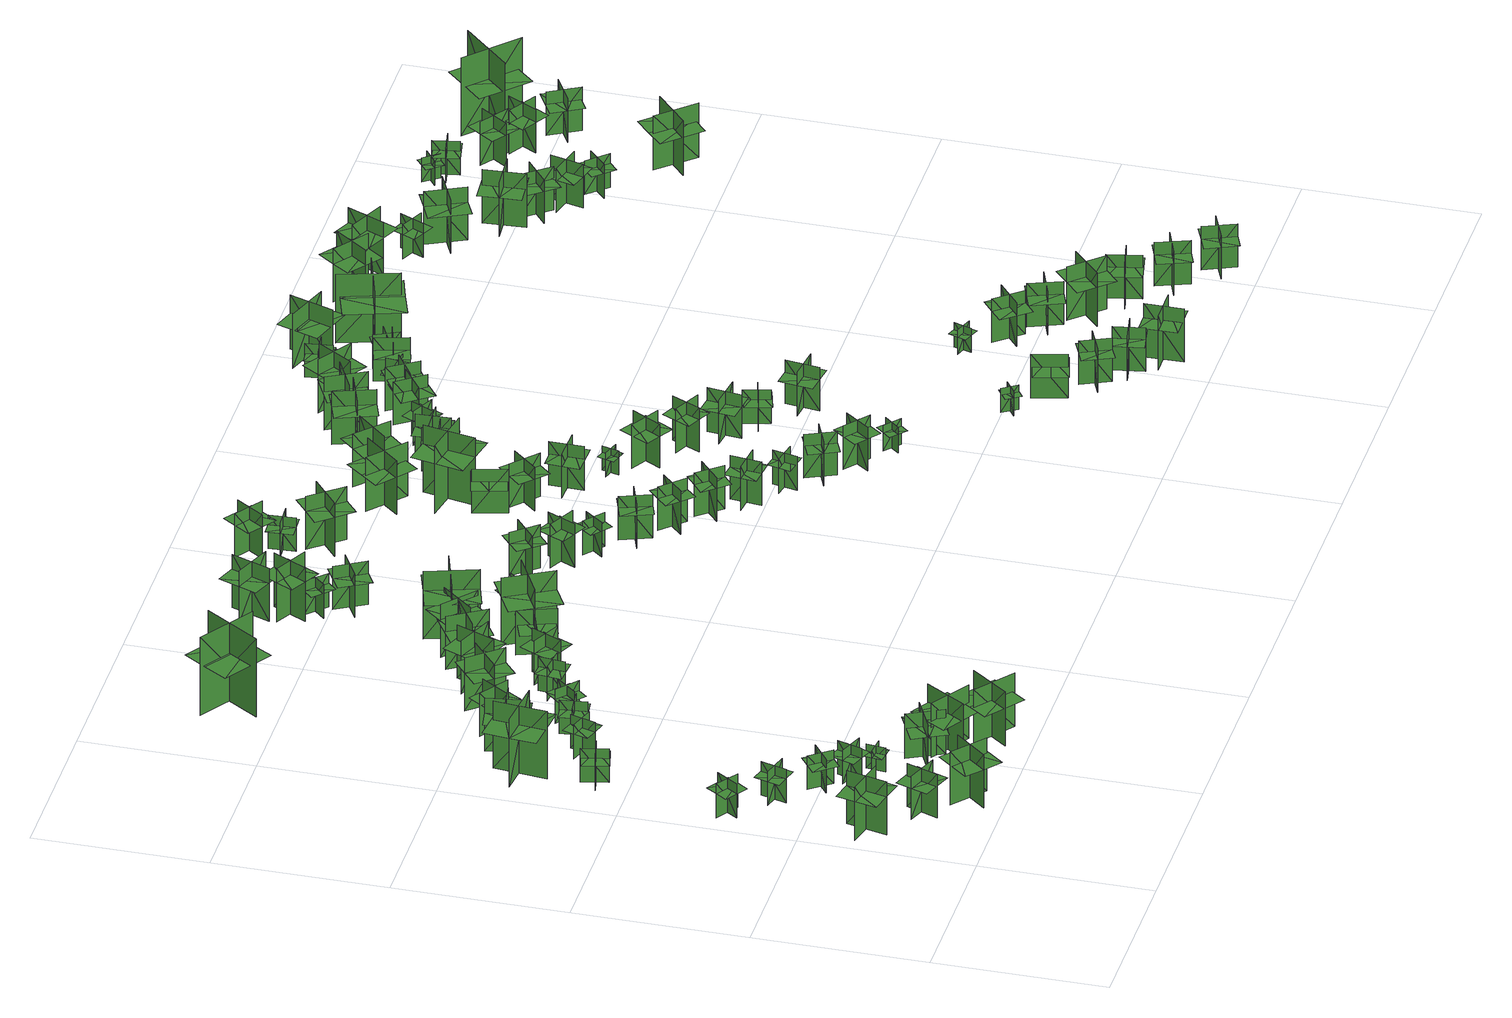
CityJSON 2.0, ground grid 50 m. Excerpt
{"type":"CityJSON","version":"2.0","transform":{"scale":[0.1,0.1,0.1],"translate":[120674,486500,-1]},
"CityObjects":{
"tree1":{"type":"SolitaryVegetationObject","geometry":[{"type":"MultiSurface","lod":"1","boundaries":[[[0,1,2]],[[0,2,3]],[[4,5,6]],[[4,6,7]],[[8,9,10]],[[8,10,11]],[[8,11,12]],[[8,12,13]]]}]},
"tree2":{"type":"SolitaryVegetationObject","geometry":[{"type":"MultiSurface","lod":"1","boundaries":[[[14,15,16]],[[14,16,17]],[[18,19,20]],[[18,20,21]],[[22,23,24]],[[22,24,25]],[[22,25,26]],[[22,26,27]]]}]},
"tree3":{"type":"SolitaryVegetationObject","geometry":[{"type":"MultiSurface","lod":"1","boundaries":[[[28,29,30]],[[28,30,31]],[[32,33,34]],[[32,34,35]],[[36,37,38]],[[36,38,39]],[[36,39,40]],[[36,40,41]]]}]},
"tree4":{"type":"SolitaryVegetationObject","geometry":[{"type":"MultiSurface","lod":"1","boundaries":[[[42,43,44]],[[42,44,45]],[[46,47,48]],[[46,48,49]],[[50,51,52]],[[50,52,53]],[[50,53,54]],[[50,54,55]]]}]},
"tree5":{"type":"SolitaryVegetationObject","geometry":[{"type":"MultiSurface","lod":"1","boundaries":[[[56,57,58]],[[56,58,59]],[[60,61,62]],[[60,62,63]],[[64,65,66]],[[64,66,67]],[[64,67,68]],[[64,68,69]]]}]},
"tree6":{"type":"SolitaryVegetationObject","geometry":[{"type":"MultiSurface","lod":"1","boundaries":[[[70,71,72]],[[70,72,73]],[[74,75,76]],[[74,76,77]],[[78,79,80]],[[78,80,81]],[[78,81,82]],[[78,82,83]]]}]},
"tree7":{"type":"SolitaryVegetationObject","geometry":[{"type":"MultiSurface","lod":"1","boundaries":[[[84,85,86]],[[84,86,87]],[[88,89,90]],[[88,90,91]],[[92,93,94]],[[92,94,95]],[[92,95,96]],[[92,96,97]]]}]},
"tree8":{"type":"SolitaryVegetationObject","geometry":[{"type":"MultiSurface","lod":"1","boundaries":[[[98,99,100]],[[98,100,101]],[[102,103,104]],[[102,104,105]],[[106,107,108]],[[106,108,109]],[[106,109,110]],[[106,110,111]]]}]},
"tree9":{"type":"SolitaryVegetationObject","geometry":[{"type":"MultiSurface","lod":"1","boundaries":[[[112,113,114]],[[112,114,115]],[[116,117,118]],[[116,118,119]],[[120,121,122]],[[120,122,123]],[[120,123,124]],[[120,124,125]]]}]},
"tree10":{"type":"SolitaryVegetationObject","geometry":[{"type":"MultiSurface","lod":"1","boundaries":[[[126,127,128]],[[126,128,129]],[[130,131,132]],[[130,132,133]],[[134,135,136]],[[134,136,137]],[[134,137,138]],[[134,138,139]]]}]},
"tree11":{"type":"SolitaryVegetationObject","geometry":[{"type":"MultiSurface","lod":"1","boundaries":[[[140,141,142]],[[140,142,143]],[[144,145,146]],[[144,146,147]],[[148,149,150]],[[148,150,151]],[[148,151,152]],[[148,152,153]]]}]},
"tree12":{"type":"SolitaryVegetationObject","geometry":[{"type":"MultiSurface","lod":"1","boundaries":[[[154,155,156]],[[154,156,157]],[[158,159,160]],[[158,160,161]],[[162,163,164]],[[162,164,165]],[[162,165,166]],[[162,166,167]]]}]},
"tree13":{"type":"SolitaryVegetationObject","geometry":[{"type":"MultiSurface","lod":"1","boundaries":[[[168,169,170]],[[168,170,171]],[[172,173,174]],[[172,174,175]],[[176,177,178]],[[176,178,179]],[[176,179,180]],[[176,180,181]]]}]},
"tree14":{"type":"SolitaryVegetationObject","geometry":[{"type":"MultiSurface","lod":"1","boundaries":[[[182,183,184]],[[182,184,185]],[[186,187,188]],[[186,188,189]],[[190,191,192]],[[190,192,193]],[[190,193,194]],[[190,194,195]]]}]},
"tree15":{"type":"SolitaryVegetationObject","geometry":[{"type":"MultiSurface","lod":"1","boundaries":[[[196,197,198]],[[196,198,199]],[[200,201,202]],[[200,202,203]],[[204,205,206]],[[204,206,207]],[[204,207,208]],[[204,208,209]]]}]},
"tree16":{"type":"SolitaryVegetationObject","geometry":[{"type":"MultiSurface","lod":"1","boundaries":[[[210,211,212]],[[210,212,213]],[[214,215,216]],[[214,216,217]],[[218,219,220]],[[218,220,221]],[[218,221,222]],[[218,222,223]]]}]},
"tree17":{"type":"SolitaryVegetationObject","geometry":[{"type":"MultiSurface","lod":"1","boundaries":[[[224,225,226]],[[224,226,227]],[[228,229,230]],[[228,230,231]],[[232,233,234]],[[232,234,235]],[[232,235,236]],[[232,236,237]]]}]},
"tree18":{"type":"SolitaryVegetationObject","geometry":[{"type":"MultiSurface","lod":"1","boundaries":[[[238,239,240]],[[238,240,241]],[[242,243,244]],[[242,244,245]],[[246,247,248]],[[246,248,249]],[[246,249,250]],[[246,250,251]]]}]},
"tree19":{"type":"SolitaryVegetationObject","geometry":[{"type":"MultiSurface","lod":"1","boundaries":[[[252,253,254]],[[252,254,255]],[[256,257,258]],[[256,258,259]],[[260,261,262]],[[260,262,263]],[[260,263,264]],[[260,264,265]]]}]},
"tree20":{"type":"SolitaryVegetationObject","geometry":[{"type":"MultiSurface","lod":"1","boundaries":[[[266,267,268]],[[266,268,269]],[[270,271,272]],[[270,272,273]],[[274,275,276]],[[274,276,277]],[[274,278,279]],[[274,279,275]]]}]},
"tree21":{"type":"SolitaryVegetationObject","geometry":[{"type":"MultiSurface","lod":"1","boundaries":[[[280,281,282]],[[280,282,283]],[[284,285,286]],[[284,286,287]],[[288,289,290]],[[288,290,291]],[[288,291,292]],[[288,292,293]]]}]},
"tree22":{"type":"SolitaryVegetationObject","geometry":[{"type":"MultiSurface","lod":"1","boundaries":[[[294,295,296]],[[294,296,297]],[[298,299,300]],[[298,300,301]],[[302,303,304]],[[302,304,305]],[[302,305,306]],[[302,306,307]]]}]},
"tree23":{"type":"SolitaryVegetationObject","geometry":[{"type":"MultiSurface","lod":"1","boundaries":[[[308,309,310]],[[308,310,311]],[[312,313,314]],[[312,314,315]],[[316,317,318]],[[316,318,319]],[[316,319,320]],[[316,320,321]]]}]},
"tree24":{"type":"SolitaryVegetationObject","geometry":[{"type":"MultiSurface","lod":"1","boundaries":[[[322,323,324]],[[322,324,325]],[[326,327,328]],[[326,328,329]],[[330,331,332]],[[330,332,333]],[[330,333,334]],[[330,334,335]]]}]},
"tree25":{"type":"SolitaryVegetationObject","geometry":[{"type":"MultiSurface","lod":"1","boundaries":[[[336,337,338]],[[336,338,339]],[[340,341,342]],[[340,342,343]],[[344,345,346]],[[344,346,347]],[[344,347,348]],[[344,348,349]]]}]},
"tree26":{"type":"SolitaryVegetationObject","geometry":[{"type":"MultiSurface","lod":"1","boundaries":[[[350,351,352]],[[350,352,353]],[[354,355,356]],[[354,356,357]],[[358,359,360]],[[358,360,361]],[[358,361,362]],[[358,362,363]]]}]},
"tree27":{"type":"SolitaryVegetationObject","geometry":[{"type":"MultiSurface","lod":"1","boundaries":[[[364,365,366]],[[364,366,367]],[[368,369,370]],[[368,370,371]],[[372,373,374]],[[372,374,375]],[[372,375,376]],[[372,376,377]]]}]},
"tree28":{"type":"SolitaryVegetationObject","geometry":[{"type":"MultiSurface","lod":"1","boundaries":[[[378,379,380]],[[378,380,381]],[[382,383,384]],[[382,384,385]],[[386,387,388]],[[386,388,389]],[[386,389,390]],[[386,390,391]]]}]},
"tree29":{"type":"SolitaryVegetationObject","geometry":[{"type":"MultiSurface","lod":"1","boundaries":[[[392,393,394]],[[392,394,395]],[[396,397,398]],[[396,398,399]],[[400,401,402]],[[400,402,403]],[[400,403,404]],[[400,404,405]]]}]},
"tree30":{"type":"SolitaryVegetationObject","geometry":[{"type":"MultiSurface","lod":"1","boundaries":[[[406,407,408]],[[406,408,409]],[[410,411,412]],[[410,412,413]],[[414,415,416]],[[414,416,417]],[[414,417,418]],[[414,418,419]]]}]},
"tree31":{"type":"SolitaryVegetationObject","geometry":[{"type":"MultiSurface","lod":"1","boundaries":[[[420,421,422]],[[420,422,423]],[[424,425,426]],[[424,426,427]],[[428,429,430]],[[428,430,431]],[[428,431,432]],[[428,432,433]]]}]},
"tree32":{"type":"SolitaryVegetationObject","geometry":[{"type":"MultiSurface","lod":"1","boundaries":[[[434,435,436]],[[434,436,437]],[[438,439,440]],[[438,440,441]],[[442,443,444]],[[442,444,445]],[[442,445,446]],[[442,446,447]]]}]},
"tree33":{"type":"SolitaryVegetationObject","geometry":[{"type":"MultiSurface","lod":"1","boundaries":[[[448,449,450]],[[448,450,451]],[[452,453,454]],[[452,454,455]],[[456,457,458]],[[456,458,459]],[[456,459,460]],[[456,460,461]]]}]},
"tree34":{"type":"SolitaryVegetationObject","geometry":[{"type":"MultiSurface","lod":"1","boundaries":[[[462,463,464]],[[462,464,465]],[[466,467,468]],[[466,468,469]],[[470,471,472]],[[470,472,473]],[[470,473,474]],[[470,474,475]]]}]},
"tree35":{"type":"SolitaryVegetationObject","geometry":[{"type":"MultiSurface","lod":"1","boundaries":[[[476,477,478]],[[476,478,479]],[[480,481,482]],[[480,482,483]],[[484,485,486]],[[484,486,487]],[[484,487,488]],[[484,488,489]]]}]},
"tree36":{"type":"SolitaryVegetationObject","geometry":[{"type":"MultiSurface","lod":"1","boundaries":[[[490,491,492]],[[490,492,493]],[[494,495,496]],[[494,496,497]],[[498,499,500]],[[498,500,501]],[[498,501,502]],[[498,502,503]]]}]},
"tree37":{"type":"SolitaryVegetationObject","geometry":[{"type":"MultiSurface","lod":"1","boundaries":[[[504,505,506]],[[504,506,507]],[[508,509,510]],[[508,510,511]],[[512,513,514]],[[512,514,515]],[[512,515,516]],[[512,516,517]]]}]},
"tree38":{"type":"SolitaryVegetationObject","geometry":[{"type":"MultiSurface","lod":"1","boundaries":[[[518,519,520]],[[518,520,521]],[[522,523,524]],[[522,524,525]],[[526,527,528]],[[526,528,529]],[[526,529,530]],[[526,530,531]]]}]},
"tree39":{"type":"SolitaryVegetationObject","geometry":[{"type":"MultiSurface","lod":"1","boundaries":[[[532,533,534]],[[532,534,535]],[[536,537,538]],[[536,538,539]],[[540,541,542]],[[540,542,543]],[[540,543,544]],[[540,544,545]]]}]},
"tree40":{"type":"SolitaryVegetationObject","geometry":[{"type":"MultiSurface","lod":"1","boundaries":[[[546,547,548]],[[546,548,549]],[[550,551,552]],[[550,552,553]],[[554,555,556]],[[554,556,557]],[[554,557,558]],[[554,558,559]]]}]},
"tree41":{"type":"SolitaryVegetationObject","geometry":[{"type":"MultiSurface","lod":"1","boundaries":[[[560,561,562]],[[560,562,563]],[[564,565,566]],[[564,566,567]],[[568,569,570]],[[568,570,571]],[[568,571,572]],[[568,572,573]]]}]},
"tree42":{"type":"SolitaryVegetationObject","geometry":[{"type":"MultiSurface","lod":"1","boundaries":[[[574,575,576]],[[574,576,577]],[[578,579,580]],[[578,580,581]],[[582,583,584]],[[582,584,585]],[[582,585,586]],[[582,586,587]]]}]},
"tree43":{"type":"SolitaryVegetationObject","geometry":[{"type":"MultiSurface","lod":"1","boundaries":[[[588,589,590]],[[588,590,591]],[[592,593,594]],[[592,594,595]],[[596,597,598]],[[596,598,599]],[[596,599,600]],[[596,600,601]]]}]},
"tree44":{"type":"SolitaryVegetationObject","geometry":[{"type":"MultiSurface","lod":"1","boundaries":[[[602,603,604]],[[602,604,605]],[[606,607,608]],[[606,608,609]],[[610,611,612]],[[610,612,613]],[[610,613,614]],[[610,614,615]]]}]},
"tree45":{"type":"SolitaryVegetationObject","geometry":[{"type":"MultiSurface","lod":"1","boundaries":[[[616,617,618]],[[616,618,619]],[[620,621,622]],[[620,622,623]],[[624,625,626]],[[624,626,627]],[[624,627,628]],[[624,628,629]]]}]},
"tree46":{"type":"SolitaryVegetationObject","geometry":[{"type":"MultiSurface","lod":"1","boundaries":[[[630,631,632]],[[630,632,633]],[[634,635,636]],[[634,636,637]],[[638,639,640]],[[638,640,641]],[[638,641,642]],[[638,642,643]]]}]},
"tree47":{"type":"SolitaryVegetationObject","geometry":[{"type":"MultiSurface","lod":"1","boundaries":[[[644,645,646]],[[644,646,647]],[[648,649,650]],[[648,650,651]],[[652,653,654]],[[652,654,655]],[[652,655,656]],[[652,656,657]]]}]},
"tree48":{"type":"SolitaryVegetationObject","geometry":[{"type":"MultiSurface","lod":"1","boundaries":[[[658,659,660]],[[658,660,661]],[[662,663,664]],[[662,664,665]],[[666,667,668]],[[666,668,669]],[[666,669,670]],[[666,670,671]]]}]},
"tree49":{"type":"SolitaryVegetationObject","geometry":[{"type":"MultiSurface","lod":"1","boundaries":[[[672,673,674]],[[672,674,675]],[[676,677,678]],[[676,678,679]],[[680,681,682]],[[680,682,683]],[[680,683,684]],[[680,684,685]]]}]},
"tree50":{"type":"SolitaryVegetationObject","geometry":[{"type":"MultiSurface","lod":"1","boundaries":[[[686,687,688]],[[686,688,689]],[[690,691,692]],[[690,692,693]],[[694,695,696]],[[694,696,697]],[[694,697,698]],[[694,698,699]]]}]},
"tree51":{"type":"SolitaryVegetationObject","geometry":[{"type":"MultiSurface","lod":"1","boundaries":[[[700,701,702]],[[700,702,703]],[[704,705,706]],[[704,706,707]],[[708,709,710]],[[708,710,711]],[[708,711,712]],[[708,712,713]]]}]},
"tree52":{"type":"SolitaryVegetationObject","geometry":[{"type":"MultiSurface","lod":"1","boundaries":[[[714,715,716]],[[714,716,717]],[[718,719,720]],[[718,720,721]],[[722,723,724]],[[722,724,725]],[[722,725,726]],[[722,726,727]]]}]},
"tree53":{"type":"SolitaryVegetationObject","geometry":[{"type":"MultiSurface","lod":"1","boundaries":[[[728,729,730]],[[728,730,731]],[[732,733,734]],[[732,734,735]],[[736,737,738]],[[736,738,739]],[[736,739,740]],[[736,740,741]]]}]},
"tree54":{"type":"SolitaryVegetationObject","geometry":[{"type":"MultiSurface","lod":"1","boundaries":[[[742,743,744]],[[742,744,745]],[[746,747,748]],[[746,748,749]],[[750,751,752]],[[750,752,753]],[[750,753,754]],[[750,754,755]]]}]},
"tree55":{"type":"SolitaryVegetationObject","geometry":[{"type":"MultiSurface","lod":"1","boundaries":[[[756,757,758]],[[756,758,759]],[[760,761,762]],[[760,762,763]],[[764,765,766]],[[764,766,767]],[[764,767,768]],[[764,768,769]]]}]},
"tree56":{"type":"SolitaryVegetationObject","geometry":[{"type":"MultiSurface","lod":"1","boundaries":[[[770,771,772]],[[770,772,773]],[[774,775,776]],[[774,776,777]],[[778,779,780]],[[778,780,781]],[[778,781,782]],[[778,782,783]]]}]},
"tree57":{"type":"SolitaryVegetationObject","geometry":[{"type":"MultiSurface","lod":"1","boundaries":[[[784,785,786]],[[784,786,787]],[[788,789,790]],[[788,790,791]],[[792,793,794]],[[792,794,795]],[[792,795,796]],[[792,796,797]]]}]},
"tree58":{"type":"SolitaryVegetationObject","geometry":[{"type":"MultiSurface","lod":"1","boundaries":[[[798,799,800]],[[798,800,801]],[[802,803,804]],[[802,804,805]],[[806,807,808]],[[806,808,809]],[[806,809,810]],[[806,810,811]]]}]},
"tree59":{"type":"SolitaryVegetationObject","geometry":[{"type":"MultiSurface","lod":"1","boundaries":[[[812,813,814]],[[812,814,815]],[[816,817,818]],[[816,818,819]],[[820,821,822]],[[820,822,823]],[[820,823,824]],[[820,824,825]]]}]},
"tree60":{"type":"SolitaryVegetationObject","geometry":[{"type":"MultiSurface","lod":"1","boundaries":[[[826,827,828]],[[826,828,829]],[[830,831,832]],[[830,832,833]],[[834,835,836]],[[834,836,837]],[[834,837,838]],[[834,838,839]]]}]},
"tree61":{"type":"SolitaryVegetationObject","geometry":[{"type":"MultiSurface","lod":"1","boundaries":[[[840,841,842]],[[840,842,843]],[[844,845,846]],[[844,846,847]],[[848,849,850]],[[848,850,851]],[[848,851,852]],[[848,852,853]]]}]},
"tree62":{"type":"SolitaryVegetationObject","geometry":[{"type":"MultiSurface","lod":"1","boundaries":[[[854,855,856]],[[854,856,857]],[[858,859,860]],[[858,860,861]],[[862,863,864]],[[862,864,865]],[[862,865,866]],[[862,866,867]]]}]},
"tree63":{"type":"SolitaryVegetationObject","geometry":[{"type":"MultiSurface","lod":"1","boundaries":[[[868,869,870]],[[868,870,871]],[[872,873,874]],[[872,874,875]],[[876,877,878]],[[876,878,879]],[[876,879,880]],[[876,880,881]]]}]},
"tree64":{"type":"SolitaryVegetationObject","geometry":[{"type":"MultiSurface","lod":"1","boundaries":[[[882,883,884]],[[882,884,885]],[[886,887,888]],[[886,888,889]],[[890,891,892]],[[890,892,893]],[[890,893,894]],[[890,894,895]]]}]},
"tree65":{"type":"SolitaryVegetationObject","geometry":[{"type":"MultiSurface","lod":"1","boundaries":[[[896,897,898]],[[896,898,899]],[[900,901,902]],[[900,902,903]],[[904,905,906]],[[904,906,907]],[[904,907,908]],[[904,908,909]]]}]},
"tree66":{"type":"SolitaryVegetationObject","geometry":[{"type":"MultiSurface","lod":"1","boundaries":[[[910,911,912]],[[910,912,913]],[[914,915,916]],[[914,916,917]],[[918,919,920]],[[918,920,921]],[[918,921,922]],[[918,922,923]]]}]},
"tree67":{"type":"SolitaryVegetationObject","geometry":[{"type":"MultiSurface","lod":"1","boundaries":[[[924,925,926]],[[924,926,927]],[[928,929,930]],[[928,930,931]],[[932,933,934]],[[932,934,935]],[[932,935,936]],[[932,936,937]]]}]},
"tree68":{"type":"SolitaryVegetationObject","geometry":[{"type":"MultiSurface","lod":"1","boundaries":[[[938,939,940]],[[938,940,941]],[[942,943,944]],[[942,944,945]],[[946,947,948]],[[946,948,949]],[[946,949,950]],[[946,950,951]]]}]},
"tree69":{"type":"SolitaryVegetationObject","geometry":[{"type":"MultiSurface","lod":"1","boundaries":[[[952,953,954]],[[952,954,955]],[[956,957,958]],[[956,958,959]],[[960,961,962]],[[960,962,963]],[[960,963,964]],[[960,964,965]]]}]},
"tree70":{"type":"SolitaryVegetationObject","geometry":[{"type":"MultiSurface","lod":"1","boundaries":[[[966,967,968]],[[966,968,969]],[[970,971,972]],[[970,972,973]],[[974,975,976]],[[974,976,977]],[[974,977,978]],[[974,978,979]]]}]},
"tree71":{"type":"SolitaryVegetationObject","geometry":[{"type":"MultiSurface","lod":"1","boundaries":[[[980,981,982]],[[980,982,983]],[[984,985,986]],[[984,986,987]],[[988,989,990]],[[988,990,991]],[[988,991,992]],[[988,992,993]]]}]},
"tree72":{"type":"SolitaryVegetationObject","geometry":[{"type":"MultiSurface","lod":"1","boundaries":[[[994,995,996]],[[994,996,997]],[[998,999,1000]],[[998,1000,1001]],[[1002,1003,1004]],[[1002,1004,1005]],[[1002,1005,1006]],[[1002,1006,1007]]]}]},
"tree73":{"type":"SolitaryVegetationObject","geometry":[{"type":"MultiSurface","lod":"1","boundaries":[[[1008,1009,1010]],[[1008,1010,1011]],[[1012,1013,1014]],[[1012,1014,1015]],[[1016,1017,1018]],[[1016,1018,1019]],[[1016,1019,1020]],[[1016,1020,1021]]]}]},
"tree74":{"type":"SolitaryVegetationObject","geometry":[{"type":"MultiSurface","lod":"1","boundaries":[[[1022,1023,1024]],[[1022,1024,1025]],[[1026,1027,1028]],[[1026,1028,1029]],[[1030,1031,1032]],[[1030,1032,1033]],[[1030,1033,1034]],[[1030,1034,1035]]]}]},
"tree75":{"type":"SolitaryVegetationObject","geometry":[{"type":"MultiSurface","lod":"1","boundaries":[[[1036,1037,1038]],[[1036,1038,1039]],[[1040,1041,1042]],[[1040,1042,1043]],[[1044,1045,1046]],[[1044,1046,1047]],[[1044,1047,1048]],[[1044,1048,1049]]]}]},
"tree76":{"type":"SolitaryVegetationObject","geometry":[{"type":"MultiSurface","lod":"1","boundaries":[[[1050,1051,1052]],[[1050,1052,1053]],[[1054,1055,1056]],[[1054,1056,1057]],[[1058,1059,1060]],[[1058,1060,1061]],[[1058,1061,1062]],[[1058,1062,1063]]]}]},
"tree77":{"type":"SolitaryVegetationObject","geometry":[{"type":"MultiSurface","lod":"1","boundaries":[[[1064,1065,1066]],[[1064,1066,1067]],[[1068,1069,1070]],[[1068,1070,1071]],[[1072,1073,1074]],[[1072,1074,1075]],[[1072,1075,1076]],[[1072,1076,1077]]]}]},
"tree78":{"type":"SolitaryVegetationObject","geometry":[{"type":"MultiSurface","lod":"1","boundaries":[[[1078,1079,1080]],[[1078,1080,1081]],[[1082,1083,1084]],[[1082,1084,1085]],[[1086,1087,1088]],[[1086,1088,1089]],[[1086,1089,1090]],[[1086,1090,1091]]]}]},
"tree79":{"type":"SolitaryVegetationObject","geometry":[{"type":"MultiSurface","lod":"1","boundaries":[[[1092,1093,1094]],[[1092,1094,1095]],[[1096,1097,1098]],[[1096,1098,1099]],[[1100,1101,1102]],[[1100,1102,1103]],[[1100,1103,1104]],[[1100,1104,1105]]]}]},
"tree80":{"type":"SolitaryVegetationObject","geometry":[{"type":"MultiSurface","lod":"1","boundaries":[[[1106,1107,1108]],[[1106,1108,1109]],[[1110,1111,1112]],[[1110,1112,1113]],[[1114,1115,1116]],[[1114,1116,1117]],[[1114,1117,1118]],[[1114,1118,1119]]]}]},
"tree81":{"type":"SolitaryVegetationObject","geometry":[{"type":"MultiSurface","lod":"1","boundaries":[[[1120,1121,1122]],[[1120,1122,1123]],[[1124,1125,1126]],[[1124,1126,1127]],[[1128,1129,1130]],[[1128,1130,1131]],[[1128,1131,1132]],[[1128,1132,1133]]]}]},
"tree82":{"type":"SolitaryVegetationObject","geometry":[{"type":"MultiSurface","lod":"1","boundaries":[[[1134,1135,1136]],[[1134,1136,1137]],[[1138,1139,1140]],[[1138,1140,1141]],[[1142,1143,1144]],[[1142,1144,1145]],[[1142,1145,1146]],[[1142,1146,1147]]]}]},
"tree83":{"type":"SolitaryVegetationObject","geometry":[{"type":"MultiSurface","lod":"1","boundaries":[[[1148,1149,1150]],[[1148,1150,1151]],[[1152,1153,1154]],[[1152,1154,1155]],[[1156,1157,1158]],[[1156,1158,1159]],[[1156,1159,1160]],[[1156,1160,1161]]]}]},
"tree84":{"type":"SolitaryVegetationObject","geometry":[{"type":"MultiSurface","lod":"1","boundaries":[[[1162,1163,1164]],[[1162,1164,1165]],[[1166,1167,1168]],[[1166,1168,1169]],[[1170,1171,1172]],[[1170,1172,1173]],[[1170,1173,1174]],[[1170,1174,1175]]]}]},
"tree85":{"type":"SolitaryVegetationObject","geometry":[{"type":"MultiSurface","lod":"1","boundaries":[[[1176,1177,1178]],[[1176,1178,1179]],[[1180,1181,1182]],[[1180,1182,1183]],[[1184,1185,1186]],[[1184,1186,1187]],[[1184,1187,1188]],[[1184,1188,1189]]]}]},
"tree86":{"type":"SolitaryVegetationObject","geometry":[{"type":"MultiSurface","lod":"1","boundaries":[[[1190,1191,1192]],[[1190,1192,1193]],[[1194,1195,1196]],[[1194,1196,1197]],[[1198,1199,1200]],[[1198,1200,1201]],[[1198,1201,1202]],[[1198,1202,1203]]]}]},
"tree87":{"type":"SolitaryVegetationObject","geometry":[{"type":"MultiSurface","lod":"1","boundaries":[[[1204,1205,1206]],[[1204,1206,1207]],[[1208,1209,1210]],[[1208,1210,1211]],[[1212,1213,1214]],[[1212,1214,1215]],[[1212,1215,1216]],[[1212,1216,1217]]]}]},
"tree88":{"type":"SolitaryVegetationObject","geometry":[{"type":"MultiSurface","lod":"1","boundaries":[[[1218,1219,1220]],[[1218,1220,1221]],[[1222,1223,1224]],[[1222,1224,1225]],[[1226,1227,1228]],[[1226,1228,1229]],[[1226,1229,1230]],[[1226,1230,1231]]]}]},
"tree89":{"type":"SolitaryVegetationObject","geometry":[{"type":"MultiSurface","lod":"1","boundaries":[[[1232,1233,1234]],[[1232,1234,1235]],[[1236,1237,1238]],[[1236,1238,1239]],[[1240,1241,1242]],[[1240,1242,1243]],[[1240,1243,1244]],[[1240,1244,1245]]]}]},
"tree90":{"type":"SolitaryVegetationObject","geometry":[{"type":"MultiSurface","lod":"1","boundaries":[[[1246,1247,1248]],[[1246,1248,1249]],[[1250,1251,1252]],[[1250,1252,1253]],[[1254,1255,1256]],[[1254,1256,1257]],[[1254,1257,1258]],[[1254,1258,1259]]]}]},
"tree91":{"type":"SolitaryVegetationObject","geometry":[{"type":"MultiSurface","lod":"1","boundaries":[[[1260,1261,1262]],[[1260,1262,1263]],[[1264,1265,1266]],[[1264,1266,1267]],[[1268,1269,1270]],[[1268,1270,1271]],[[1268,1271,1272]],[[1268,1272,1273]]]}]},
"tree92":{"type":"SolitaryVegetationObject","geometry":[{"type":"MultiSurface","lod":"1","boundaries":[[[1274,1275,1276]],[[1274,1276,1277]],[[1278,1279,1280]],[[1278,1280,1281]],[[1282,1283,1284]],[[1282,1284,1285]],[[1282,1285,1286]],[[1282,1286,1287]]]}]},
"tree93":{"type":"SolitaryVegetationObject","geometry":[{"type":"MultiSurface","lod":"1","boundaries":[[[1288,1289,1290]],[[1288,1290,1291]],[[1292,1293,1294]],[[1292,1294,1295]],[[1296,1297,1298]],[[1296,1298,1299]],[[1296,1299,1300]],[[1296,1300,1301]]]}]},
"tree94":{"type":"SolitaryVegetationObject","geometry":[{"type":"MultiSurface","lod":"1","boundaries":[[[1302,1303,1304]],[[1302,1304,1305]],[[1306,1307,1308]],[[1306,1308,1309]],[[1310,1311,1312]],[[1310,1312,1313]],[[1310,1313,1314]],[[1310,1314,1315]]]}]},
"tree95":{"type":"SolitaryVegetationObject","geometry":[{"type":"MultiSurface","lod":"1","boundaries":[[[1316,1317,1318]],[[1316,1318,1319]],[[1320,1321,1322]],[[1320,1322,1323]],[[1324,1325,1326]],[[1324,1326,1327]],[[1324,1327,1328]],[[1324,1328,1329]]]}]},
"tree96":{"type":"SolitaryVegetationObject","geometry":[{"type":"MultiSurface","lod":"1","boundaries":[[[1330,1331,1332]],[[1330,1332,1333]],[[1334,1335,1336]],[[1334,1336,1337]],[[1338,1339,1340]],[[1338,1340,1341]],[[1338,1341,1342]],[[1338,1342,1343]]]}]},
"tree97":{"type":"SolitaryVegetationObject","geometry":[{"type":"MultiSurface","lod":"1","boundaries":[[[1344,1345,1346]],[[1344,1346,1347]],[[1348,1349,1350]],[[1348,1350,1351]],[[1352,1353,1354]],[[1352,1354,1355]],[[1352,1355,1356]],[[1352,1356,1357]]]}]},
"tree98":{"type":"SolitaryVegetationObject","geometry":[{"type":"MultiSurface","lod":"1","boundaries":[[[1358,1359,1360]],[[1358,1360,1361]],[[1362,1363,1364]],[[1362,1364,1365]],[[1366,1367,1368]],[[1366,1368,1369]],[[1366,1369,1370]],[[1366,1370,1371]]]}]},
"tree99":{"type":"SolitaryVegetationObject","geometry":[{"type":"MultiSurface","lod":"1","boundaries":[[[1372,1373,1374]],[[1372,1374,1375]],[[1376,1377,1378]],[[1376,1378,1379]],[[1380,1381,1382]],[[1380,1382,1383]],[[1380,1383,1384]],[[1380,1384,1385]]]}]},
"tree100":{"type":"SolitaryVegetationObject","geometry":[{"type":"MultiSurface","lod":"1","boundaries":[[[1386,1387,1388]],[[1386,1388,1389]],[[1390,1391,1392]],[[1390,1392,1393]],[[1394,1395,1396]],[[1394,1396,1397]],[[1394,1397,1398]],[[1394,1398,1399]]]}]},
"tree101":{"type":"SolitaryVegetationObject","geometry":[{"type":"MultiSurface","lod":"1","boundaries":[[[1400,1401,1402]],[[1400,1402,1403]],[[1404,1405,1406]],[[1404,1406,1407]],[[1408,1409,1410]],[[1408,1410,1411]],[[1408,1412,1413]],[[1408,1413,1409]]]}]}
},
"vertices":[
[135,315,21],[16,343,21],[16,343,190],[135,315,190],[93,384,21],[65,266,21],[65,266,190],[93,384,190],[93,384,143],[33,398,143],[6,280,143],[65,266,143],[124,252,143],[152,370,143],
[214,248,22],[180,155,22],[180,155,160],[214,248,160],[154,221,22],[247,186,22],[247,186,160],[154,221,160],[154,221,121],[137,174,121],[230,139,121],[247,186,121],[265,233,121],[171,267,121],
[49,679,19],[92,743,19],[92,743,127],[49,679,127],[100,689,19],[36,732,19],[36,732,127],[100,689,127],[100,689,97],[121,721,97],[57,764,97],[36,732,97],[14,700,97],[78,657,97],
[344,60,22],[251,138,22],[251,138,191],[344,60,191],[338,140,22],[259,47,22],[259,47,191],[338,140,191],[338,140,144],[291,179,144],[213,86,144],[259,47,144],[306,8,144],[384,101,144],
[130,614,19],[205,593,19],[205,593,126],[130,614,126],[156,569,19],[176,644,19],[176,644,126],[156,569,126],[156,569,96],[193,559,96],[213,633,96],[176,644,96],[139,654,96],[118,579,96],
[233,477,17],[294,524,17],[294,524,125],[233,477,125],[284,470,17],[237,532,17],[237,532,125],[284,470,125],[284,470,95],[315,494,95],[268,555,95],[237,532,95],[206,508,95],[253,447,95],
[130,1054,22],[113,1130,22],[113,1130,130],[130,1054,130],[158,1098,22],[82,1081,22],[82,1081,130],[158,1098,130],[158,1098,100],[149,1136,100],[73,1118,100],[82,1081,100],[91,1043,100],[166,1060,100],
[286,445,18],[359,419,18],[359,419,125],[286,445,125],[308,398,18],[333,471,18],[333,471,125],[308,398,125],[308,398,95],[344,385,95],[370,459,95],[333,471,95],[297,484,95],[271,411,95],
[398,374,21],[343,380,21],[343,380,98],[398,374,98],[375,403,21],[369,348,21],[369,348,98],[375,403,98],[375,403,76],[348,406,76],[341,351,76],[369,348,76],[396,344,76],[403,399,76],
[130,1376,17],[115,1222,17],[115,1222,232],[130,1376,232],[50,1311,17],[204,1296,17],[204,1296,232],[50,1311,232],[50,1311,172],[43,1234,172],[197,1219,172],[204,1296,172],[212,1373,172],[58,1388,172],
[419,244,17],[521,294,17],[521,294,158],[419,244,158],[504,215,17],[454,317,17],[454,317,158],[504,215,158],[429,240,113],[452,193,113],[553,245,113],[530,291,113],[506,338,113],[405,287,113],
[593,174,17],[476,249,17],[476,249,189],[593,174,189],[569,282,17],[495,165,17],[495,165,189],[569,282,189],[591,187,133],[625,242,133],[507,314,133],[473,260,133],[440,205,133],[558,133,133],
[295,1152,22],[221,1176,22],[221,1176,130],[295,1152,130],[271,1198,22],[248,1124,22],[248,1124,130],[271,1198,130],[271,1198,100],[234,1210,100],[211,1136,100],[248,1124,100],[285,1113,100],[308,1187,100],
[275,1372,15],[155,1353,15],[155,1353,184],[275,1372,184],[210,1420,15],[229,1300,15],[229,1300,184],[210,1420,184],[210,1420,137],[150,1410,137],[169,1290,137],[229,1300,137],[289,1309,137],[270,1430,137],
[680,70,18],[570,155,18],[570,155,190],[680,70,190],[665,179,18],[581,70,18],[581,70,190],[665,179,190],[679,83,134],[717,135,134],[606,217,134],[568,166,134],[530,114,134],[641,32,134],
[340,1168,24],[331,1245,24],[331,1245,132],[340,1168,132],[372,1208,24],[295,1199,24],[295,1199,132],[372,1208,132],[372,1208,102],[368,1247,102],[291,1238,102],[295,1199,102],[300,1161,102],[377,1170,102],
[356,1395,18],[272,1450,18],[272,1450,156],[356,1395,156],[343,1460,18],[288,1377,18],[288,1377,156],[343,1460,156],[343,1460,117],[301,1487,117],[246,1404,117],[288,1377,117],[330,1350,117],[384,1433,117],
[387,1270,18],[446,1219,18],[446,1219,126],[387,1270,126],[391,1218,18],[441,1277,18],[441,1277,126],[391,1218,126],[391,1218,96],[420,1193,96],[471,1252,96],[441,1277,96],[412,1302,96],[361,1244,96],
[467,1513,18],[373,1436,18],[373,1436,187],[467,1513,187],[386,1522,18],[464,1428,18],[464,1428,187],[386,1522,187],[386,1522,140],[339,1483,140],[417,1389,140],[464,1428,140],[511,1467,140],[433,1560,140],
[352,2102,16],[190,2206,16],[190,2206,265],[352,2102,265],[326,2219,16],[326,2219,265],[221,2058,265],[221,2058,16],[337,2102,169],[196,2193,169],[154,2127,169],[295,2036,169],[381,2170,169],[240,2261,169],
[524,1278,20],[532,1355,20],[532,1355,128],[524,1278,128],[564,1310,20],[487,1318,20],[487,1318,128],[564,1310,128],[564,1310,98],[568,1349,98],[491,1356,98],[487,1318,98],[483,1279,98],[561,1272,98],
[542,1583,18],[496,1470,18],[496,1470,187],[542,1583,187],[467,1552,18],[580,1506,18],[580,1506,187],[467,1552,187],[467,1552,139],[444,1495,139],[557,1450,139],[580,1506,139],[603,1563,139],[490,1608,139],
[618,1394,21],[576,1304,21],[576,1304,160],[618,1394,160],[556,1372,21],[646,1330,21],[646,1330,160],[556,1372,160],[556,1372,121],[534,1327,121],[624,1285,121],[646,1330,121],[667,1375,121],[577,1417,121],
[577,1624,17],[641,1520,17],[641,1520,186],[577,1624,186],[558,1545,17],[661,1609,17],[661,1609,186],[558,1545,186],[558,1545,138],[590,1493,138],[694,1558,138],[661,1609,138],[629,1661,138],[526,1596,138],
[647,1391,20],[753,1429,20],[753,1429,161],[647,1391,161],[728,1352,20],[690,1459,20],[690,1459,161],[728,1352,161],[656,1385,115],[675,1337,115],[781,1377,115],[762,1426,115],[743,1474,115],[638,1434,115],
[627,1651,19],[720,1572,19],[720,1572,189],[627,1651,189],[633,1570,19],[712,1663,19],[712,1663,189],[633,1570,189],[633,1570,141],[680,1531,141],[758,1624,141],[712,1663,141],[665,1702,141],[587,1610,141],
[827,1479,18],[691,1406,18],[691,1406,234],[827,1479,234],[728,1509,18],[802,1373,18],[802,1373,234],[728,1509,234],[728,1509,173],[660,1472,173],[734,1336,173],[802,1373,173],[870,1410,173],[796,1546,173],
[797,1672,19],[650,1626,19],[650,1626,235],[797,1672,235],[706,1720,19],[753,1573,19],[753,1573,235],[706,1720,235],[706,1720,174],[632,1697,174],[679,1550,174],[753,1573,174],[827,1596,174],[780,1744,174],
[870,1519,21],[803,1445,21],[803,1445,160],[870,1519,160],[803,1516,21],[877,1449,21],[877,1449,160],[803,1516,160],[803,1516,121],[770,1479,121],[844,1412,121],[877,1449,121],[911,1486,121],[837,1553,121],
[791,2071,18],[691,2123,18],[691,2123,188],[791,2071,188],[766,2149,18],[714,2049,18],[714,2049,188],[766,2149,188],[766,2149,144],[718,2174,144],[666,2075,144],[714,2049,144],[762,2024,144],[814,2124,144],
[659,2218,16],[773,2175,16],[773,2175,185],[659,2218,185],[692,2144,16],[736,2258,16],[736,2258,185],[692,2144,185],[692,2144,138],[749,2122,138],[792,2236,138],[736,2258,138],[679,2279,138],[635,2166,138],
[790,2060,21],[736,2004,21],[736,2004,129],[790,2060,129],[739,2059,21],[794,2005,21],[794,2005,129],[739,2059,129],[739,2059,98],[712,2032,98],[767,1978,98],[794,2005,98],[821,2033,98],[766,2087,98],
[846,1973,23],[759,1924,23],[759,1924,161],[846,1973,161],[782,1991,23],[831,1905,23],[831,1905,161],[782,1991,161],[782,1991,122],[739,1966,122],[788,1880,122],[831,1905,122],[874,1929,122],[825,2016,122],
[1120,1564,30],[1049,1505,30],[1049,1505,169],[1120,1564,169],[1053,1570,30],[1112,1499,30],[1112,1499,169],[1053,1570,169],[1053,1570,133],[1019,1541,133],[1078,1471,133],[1112,1499,133],[1146,1528,133],[1087,1598,133],
[1148,1412,24],[1188,1496,24],[1188,1496,163],[1148,1412,163],[1211,1435,24],[1128,1475,24],[1128,1475,163],[1211,1435,163],[1211,1435,127],[1230,1475,127],[1147,1515,127],[1128,1475,127],[1109,1435,127],[1192,1395,127],
[1218,1356,23],[1263,1411,23],[1263,1411,132],[1218,1356,132],[1270,1361,23],[1214,1407,23],[1214,1407,132],[1270,1361,132],[1270,1361,103],[1291,1388,103],[1236,1433,103],[1214,1407,103],[1192,1380,103],[1248,1335,103],
[1007,2194,19],[1084,2199,19],[1084,2199,126],[1007,2194,126],[1045,2160,19],[1040,2237,19],[1040,2237,126],[1045,2160,126],[1045,2160,96],[1084,2162,96],[1079,2239,96],[1040,2237,96],[1002,2235,96],[1006,2158,96],
[1058,2258,18],[976,2313,18],[976,2313,157],[1058,2258,157],[1046,2323,18],[990,2240,18],[990,2240,157],[1046,2323,157],[1046,2323,118],[1005,2351,118],[949,2268,118],[990,2240,118],[1031,2212,118],[1087,2295,118],
[1134,2127,24],[1039,2051,24],[1039,2051,193],[1134,2127,193],[1054,2136,24],[1130,2041,24],[1130,2041,193],[1054,2136,193],[1054,2136,146],[1006,2098,146],[1083,2003,146],[1130,2041,146],[1178,2079,146],[1101,2174,146],
[1291,1277,17],[1378,1308,17],[1378,1308,156],[1291,1277,156],[1352,1249,17],[1321,1336,17],[1321,1336,156],[1352,1249,156],[1352,1249,120],[1394,1264,120],[1363,1351,120],[1321,1336,120],[1279,1321,120],[1311,1234,120],
[1389,1180,17],[1455,1244,17],[1455,1244,156],[1389,1180,156],[1456,1179,17],[1392,1245,17],[1392,1245,156],[1456,1179,156],[1456,1179,120],[1488,1210,120],[1424,1276,120],[1392,1245,120],[1360,1214,120],[1425,1148,120],
[1471,1102,20],[1542,1161,20],[1542,1161,159],[1471,1102,159],[1538,1096,20],[1480,1167,20],[1480,1167,159],[1538,1096,159],[1538,1096,123],[1572,1124,123],[1514,1195,123],[1480,1167,123],[1445,1139,123],[1504,1068,123],
[1347,1750,21],[1372,1654,21],[1372,1654,160],[1347,1750,160],[1313,1693,21],[1410,1718,21],[1410,1718,160],[1313,1693,160],[1313,1693,121],[1326,1645,121],[1422,1670,121],[1410,1718,121],[1397,1766,121],[1301,1741,121],
[1640,1045,15],[1548,1055,15],[1548,1055,154],[1640,1045,154],[1597,1097,15],[1587,1006,15],[1587,1006,154],[1597,1097,154],[1597,1097,118],[1553,1102,118],[1543,1010,118],[1587,1006,118],[1631,1001,118],[1641,1092,118],
[1466,1662,20],[1399,1589,20],[1399,1589,159],[1466,1662,159],[1400,1660,20],[1473,1593,20],[1473,1593,159],[1400,1660,159],[1400,1660,120],[1366,1624,120],[1439,1556,120],[1473,1593,120],[1507,1629,120],[1434,1697,120],
[1384,1937,23],[1279,2027,23],[1279,2027,195],[1384,1937,195],[1375,2047,23],[1285,1942,23],[1285,1942,195],[1375,2047,195],[1383,1950,139],[1424,1999,139],[1318,2088,139],[1277,2038,139],[1236,1989,139],[1343,1901,139],
[1487,1821,11],[1335,1850,11],[1335,1850,226],[1487,1821,226],[1430,1906,11],[1401,1754,11],[1401,1754,226],[1430,1906,226],[1430,1906,166],[1354,1921,166],[1325,1769,166],[1401,1754,166],[1477,1740,166],[1506,1892,166],
[1674,931,22],[1688,1002,22],[1688,1002,130],[1674,931,130],[1717,961,22],[1647,975,22],[1647,975,130],[1717,961,130],[1717,961,102],[1724,995,102],[1654,1008,102],[1647,975,102],[1640,941,102],[1711,927,102],
[1540,1488,16],[1542,1587,16],[1542,1587,155],[1540,1488,155],[1588,1533,16],[1488,1536,16],[1488,1536,155],[1588,1533,155],[1588,1533,116],[1589,1583,116],[1490,1585,116],[1488,1536,116],[1487,1486,116],[1587,1483,116],
[1747,931,16],[1784,847,16],[1784,847,155],[1747,931,155],[1723,869,16],[1807,905,16],[1807,905,155],[1723,869,155],[1723,869,119],[1740,828,119],[1825,865,119],[1807,905,119],[1789,946,119],[1705,909,119],
[1404,2008,19],[1487,2097,19],[1487,2097,188],[1404,2008,188],[1485,2011,19],[1396,2093,19],[1396,2093,188],[1485,2011,188],[1485,2011,141],[1527,2055,141],[1438,2138,141],[1396,2093,141],[1355,2049,141],[1444,1966,141],
[1645,1464,20],[1630,1415,20],[1630,1415,97],[1645,1464,97],[1612,1446,20],[1661,1431,20],[1661,1431,97],[1612,1446,97],[1612,1446,77],[1605,1423,77],[1653,1408,77],[1661,1431,77],[1668,1455,77],[1619,1470,77],
[1567,1895,24],[1469,1876,24],[1469,1876,162],[1567,1895,162],[1512,1932,24],[1531,1834,24],[1531,1834,162],[1512,1932,162],[1512,1932,123],[1463,1923,123],[1482,1825,123],[1531,1834,123],[1580,1844,123],[1561,1942,123],
[1811,838,18],[1884,782,18],[1884,782,157],[1811,838,157],[1820,772,18],[1876,845,18],[1876,845,157],[1820,772,157],[1820,772,121],[1855,745,121],[1911,818,121],[1876,845,121],[1841,872,121],[1785,799,121],
[1759,1340,20],[1672,1389,20],[1672,1389,159],[1759,1340,159],[1742,1404,20],[1693,1317,20],[1693,1317,159],[1742,1404,159],[1742,1404,120],[1698,1428,120],[1650,1341,120],[1693,1317,120],[1737,1293,120],[1785,1380,120],
[1945,754,33],[1906,709,33],[1906,709,115],[1945,754,115],[1905,751,33],[1950,713,33],[1950,713,115],[1905,751,115],[1905,751,92],[1886,729,92],[1930,690,92],[1950,713,92],[1969,735,92],[1925,774,92],
[1623,1922,23],[1524,1916,23],[1524,1916,162],[1623,1922,162],[1574,1966,23],[1579,1867,23],[1579,1867,162],[1574,1966,162],[1574,1966,123],[1524,1964,123],[1530,1864,123],[1579,1867,123],[1629,1870,123],[1624,1969,123],
[1856,1254,23],[1772,1293,23],[1772,1293,163],[1856,1254,163],[1832,1317,23],[1793,1233,23],[1793,1233,163],[1832,1317,163],[1832,1317,126],[1792,1335,126],[1753,1252,126],[1793,1233,126],[1833,1214,126],[1872,1298,126],
[1554,2122,20],[1668,2163,20],[1668,2163,189],[1554,2122,189],[1627,2087,20],[1585,2201,20],[1585,2201,189],[1627,2087,189],[1627,2087,142],[1684,2108,142],[1642,2222,142],[1585,2201,142],[1528,2180,142],[1570,2066,142],
[1857,1196,15],[1956,1183,15],[1956,1183,154],[1857,1196,154],[1898,1143,15],[1910,1242,15],[1910,1242,154],[1898,1143,154],[1898,1143,115],[1947,1137,115],[1959,1236,115],[1910,1242,115],[1860,1248,115],[1848,1149,115],
[1686,2005,19],[1653,1935,19],[1653,1935,127],[1686,2005,127],[1638,1988,19],[1708,1955,19],[1708,1955,127],[1638,1988,127],[1638,1988,97],[1621,1953,97],[1691,1920,97],[1708,1955,97],[1724,1990,97],[1654,2023,97],
[1987,1083,18],[1966,1158,18],[1966,1158,125],[1987,1083,125],[2013,1128,18],[1938,1107,18],[1938,1107,125],[2013,1128,125],[2013,1128,95],[2002,1165,95],[1928,1144,95],[1938,1107,95],[1949,1070,95],[2023,1091,95],
[2183,496,25],[2211,453,25],[2211,453,102],[2183,496,102],[2176,459,25],[2218,487,25],[2218,487,102],[2176,459,102],[2176,459,82],[2189,438,82],[2232,467,82],[2218,487,82],[2205,508,82],[2162,479,82],
[1658,2241,16],[1713,2132,16],[1713,2132,185],[1658,2241,185],[1632,2164,16],[1741,2219,16],[1741,2219,185],[1632,2164,185],[1632,2164,138],[1660,2109,138],[1768,2164,138],[1741,2219,138],[1713,2273,138],[1605,2218,138],
[1781,1984,19],[1723,2065,19],[1723,2065,157],[1781,1984,157],[1792,2049,19],[1711,1992,19],[1711,1992,157],[1792,2049,157],[1792,2049,119],[1764,2090,119],[1682,2032,119],[1711,1992,119],[1740,1951,119],[1821,2009,119],
[2035,1024,21],[2134,1012,21],[2134,1012,160],[2035,1024,160],[2075,972,21],[2088,1070,21],[2088,1070,160],[2075,972,160],[2075,972,121],[2125,965,121],[2137,1064,121],[2088,1070,121],[2038,1077,121],[2026,978,121],
[2303,340,23],[2278,437,23],[2278,437,161],[2303,340,161],[2337,397,23],[2240,372,23],[2240,372,161],[2337,397,161],[2337,397,122],[2324,445,122],[2228,420,122],[2240,372,122],[2253,324,122],[2349,349,122],
[1839,2019,20],[1785,2103,20],[1785,2103,159],[1839,2019,159],[1853,2084,20],[1769,2030,20],[1769,2030,159],[1853,2084,159],[1853,2084,120],[1826,2126,120],[1742,2072,120],[1769,2030,120],[1796,1988,120],[1880,2042,120],
[1814,2294,17],[1748,2192,17],[1748,2192,187],[1814,2294,187],[1735,2277,17],[1837,2211,17],[1837,2211,187],[1735,2277,187],[1735,2277,139],[1701,2226,139],[1804,2160,139],[1837,2211,139],[1870,2262,139],[1768,2328,139],
[2351,270,21],[2436,307,21],[2436,307,160],[2351,270,160],[2414,246,21],[2377,330,21],[2377,330,160],[2414,246,160],[2414,246,124],[2455,264,124],[2418,348,124],[2377,330,124],[2337,313,124],[2374,228,124],
[1907,2086,21],[1830,2094,21],[1830,2094,129],[1907,2086,129],[1875,2126,21],[1867,2049,21],[1867,2049,129],[1875,2126,129],[1875,2126,99],[1836,2130,99],[1828,2053,99],[1867,2049,99],[1906,2045,99],[1913,2123,99],
[2426,208,24],[2517,224,24],[2517,224,163],[2426,208,163],[2481,170,24],[2465,260,24],[2465,260,163],[2481,170,163],[2481,170,127],[2525,177,127],[2509,268,127],[2465,260,127],[2422,253,127],[2437,162,127],
[1887,2108,22],[1983,2135,22],[1983,2135,160],[1887,2108,160],[1945,2075,22],[1918,2171,22],[1918,2171,160],[1945,2075,160],[1945,2075,121],[1993,2089,121],[1966,2185,121],[1918,2171,121],[1870,2158,121],[1897,2062,121],
[1904,2279,20],[1894,2356,20],[1894,2356,128],[1904,2279,128],[1936,2320,20],[1859,2309,20],[1859,2309,128],[1936,2320,128],[1936,2320,97],[1931,2358,97],[1854,2348,97],[1859,2309,97],[1864,2271,97],[1941,2281,97],
[2554,83,23],[2552,195,23],[2552,195,193],[2554,83,193],[2611,142,23],[2499,140,23],[2499,140,193],[2611,142,193],[2611,142,149],[2610,196,149],[2498,194,149],[2499,140,149],[2500,86,149],[2612,88,149],
[2020,2170,26],[1951,2135,26],[1951,2135,133],[2020,2170,133],[1972,2187,26],[2006,2117,26],[2006,2117,133],[1972,2187,133],[1972,2187,103],[1937,2169,103],[1972,2100,103],[2006,2117,103],[2041,2135,103],[2006,2204,103],
[2426,678,32],[2479,661,32],[2479,661,109],[2426,678,109],[2443,645,32],[2460,697,32],[2460,697,109],[2443,645,109],[2443,645,87],[2469,636,87],[2486,689,87],[2460,697,87],[2434,706,87],[2417,654,87],
[1928,2398,20],[2058,2352,20],[2058,2352,193],[1928,2398,193],[1975,2299,20],[2021,2429,20],[2021,2429,193],[1975,2299,193],[1933,2386,137],[1912,2326,137],[2044,2282,137],[2064,2342,137],[2084,2403,137],[1953,2447,137],
[2525,540,18],[2602,603,18],[2602,603,157],[2525,540,157],[2591,533,18],[2528,610,18],[2528,610,157],[2591,533,157],[2591,533,118],[2630,564,118],[2567,642,118],[2528,610,118],[2490,579,118],[2552,501,118],
[2077,2316,22],[2129,2148,22],[2129,2148,241],[2077,2316,241],[2012,2192,22],[2180,2244,22],[2180,2244,241],[2012,2192,241],[2069,2302,171],[1991,2277,171],[2046,2109,171],[2123,2135,171],[2201,2160,171],[2146,2327,171],
[2600,473,19],[2693,508,19],[2693,508,157],[2600,473,157],[2661,445,19],[2625,538,19],[2625,538,157],[2661,445,157],[2661,445,118],[2707,463,118],[2671,556,118],[2625,538,118],[2578,520,118],[2614,427,118],
[2772,440,14],[2683,358,14],[2683,358,184],[2772,440,184],[2691,444,14],[2774,355,14],[2774,355,184],[2691,444,184],[2691,444,136],[2646,403,136],[2729,313,136],[2774,355,136],[2818,396,136],[2736,485,136],
[2274,2305,3],[2178,2278,3],[2178,2278,141],[2274,2305,141],[2217,2338,3],[2244,2242,3],[2244,2242,141],[2217,2338,141],[2217,2338,102],[2169,2325,102],[2196,2229,102],[2244,2242,102],[2291,2255,102],[2265,2351,102],
[2839,271,19],[2819,369,19],[2819,369,158],[2839,271,158],[2876,327,19],[2779,306,19],[2779,306,158],[2876,327,158],[2876,327,119],[2866,375,119],[2769,355,119],[2779,306,119],[2789,258,119],[2886,278,119],
[2975,231,15],[2882,196,15],[2882,196,154],[2975,231,154],[2915,259,15],[2949,165,15],[2949,165,154],[2915,259,154],[2915,259,115],[2868,241,115],[2903,148,115],[2949,165,115],[2996,183,115],[2961,276,115],
[2276,2286,33],[2348,2384,33],[2348,2384,202],[2276,2286,202],[2356,2298,33],[2258,2370,33],[2258,2370,202],[2356,2298,202],[2356,2298,155],[2392,2347,155],[2294,2419,155],[2258,2370,155],[2222,2321,155],[2320,2249,155],
[3081,131,18],[2989,92,18],[2989,92,156],[3081,131,156],[3020,156,18],[3058,64,18],[3058,64,156],[3020,156,156],[3020,156,117],[2974,137,117],[3012,45,117],[3058,64,117],[3104,84,117],[3066,175,117],
[2433,2276,25],[2482,2387,25],[2482,2387,194],[2433,2276,194],[2509,2305,25],[2397,2354,25],[2397,2354,194],[2509,2305,194],[2509,2305,147],[2533,2360,147],[2422,2410,147],[2397,2354,147],[2373,2299,147],[2484,2249,147],
[2549,2196,24],[2582,2266,24],[2582,2266,132],[2549,2196,132],[2598,2213,24],[2527,2246,24],[2527,2246,132],[2598,2213,132],[2598,2213,102],[2614,2249,102],[2543,2281,102],[2527,2246,102],[2511,2210,102],[2582,2178,102],
[2592,2130,20],[2702,2182,20],[2702,2182,189],[2592,2130,189],[2668,2102,20],[2617,2212,20],[2617,2212,189],[2668,2102,189],[2668,2102,142],[2723,2128,142],[2672,2238,142],[2617,2212,142],[2562,2186,142],[2613,2076,142],
[2761,2086,20],[2770,1965,20],[2770,1965,190],[2761,2086,190],[2708,2025,20],[2829,2034,20],[2829,2034,190],[2708,2025,190],[2708,2025,142],[2712,1964,142],[2834,1974,142],[2829,2034,142],[2824,2095,142],[2703,2086,142],
[2876,1986,21],[2798,1924,21],[2798,1924,159],[2876,1986,159],[2810,1994,21],[2872,1916,21],[2872,1916,159],[2810,1994,159],[2810,1994,121],[2771,1963,121],[2833,1885,121],[2872,1916,121],[2911,1947,121],[2849,2025,121],
[2954,1880,23],[2858,1905,23],[2858,1905,162],[2954,1880,162],[2922,1937,23],[2896,1841,23],[2896,1841,162],[2922,1937,162],[2922,1937,123],[2873,1950,123],[2848,1854,123],[2896,1841,123],[2944,1828,123],[2970,1924,123],
[3014,1850,23],[2957,1798,23],[2957,1798,131],[3014,1850,131],[2963,1853,23],[3015,1796,23],[3015,1796,131],[2963,1853,131],[2963,1853,101],[2934,1827,101],[2986,1770,101],[3015,1796,101],[3043,1822,101],[2991,1879,101],
[2957,2291,19],[2913,2257,19],[2913,2257,96],[2957,2291,96],[2920,2296,19],[2954,2252,19],[2954,2252,96],[2920,2296,96],[2920,2296,74],[2898,2279,74],[2932,2235,74],[2954,2252,74],[2976,2269,74],[2942,2313,74],
[2981,2204,18],[2967,2280,18],[2967,2280,126],[2981,2204,126],[3010,2246,18],[2934,2232,18],[2934,2232,126],[3010,2246,126],[3010,2246,96],[3003,2284,96],[2927,2270,96],[2934,2232,96],[2941,2194,96],[3017,2208,96],
[3214,1602,27],[3122,1705,27],[3122,1705,200],[3214,1602,200],[3221,1712,27],[3117,1620,27],[3117,1620,200],[3221,1712,200],[3216,1615,144],[3263,1658,144],[3169,1760,144],[3122,1717,144],[3075,1673,144],[3169,1572,144],
[3106,2176,19],[3050,2094,19],[3050,2094,158],[3106,2176,158],[3040,2164,19],[3123,2108,19],[3123,2108,158],[3040,2164,158],[3040,2164,119],[3012,2123,119],[3095,2067,119],[3123,2108,119],[3151,2149,119],[3068,2205,119],
[3129,2033,25],[3178,2120,25],[3178,2120,163],[3129,2033,163],[3193,2050,25],[3107,2100,25],[3107,2100,163],[3193,2050,163],[3193,2050,124],[3218,2094,124],[3131,2143,124],[3107,2100,124],[3082,2056,124],[3168,2007,124],
[3221,2027,25],[3269,1940,25],[3269,1940,164],[3221,2027,164],[3202,1963,25],[3289,2011,25],[3289,2011,164],[3202,1963,164],[3202,1963,125],[3226,1919,125],[3313,1968,125],[3289,2011,125],[3265,2055,125],[3178,2006,125],
[3174,2251,17],[3313,2118,17],[3313,2118,266],[3174,2251,266],[3178,2131,17],[3178,2131,266],[3311,2269,266],[3311,2269,17],[3189,2248,170],[3309,2132,170],[3364,2188,170],[3243,2304,170],[3132,2190,170],[3253,2073,170]
]}
